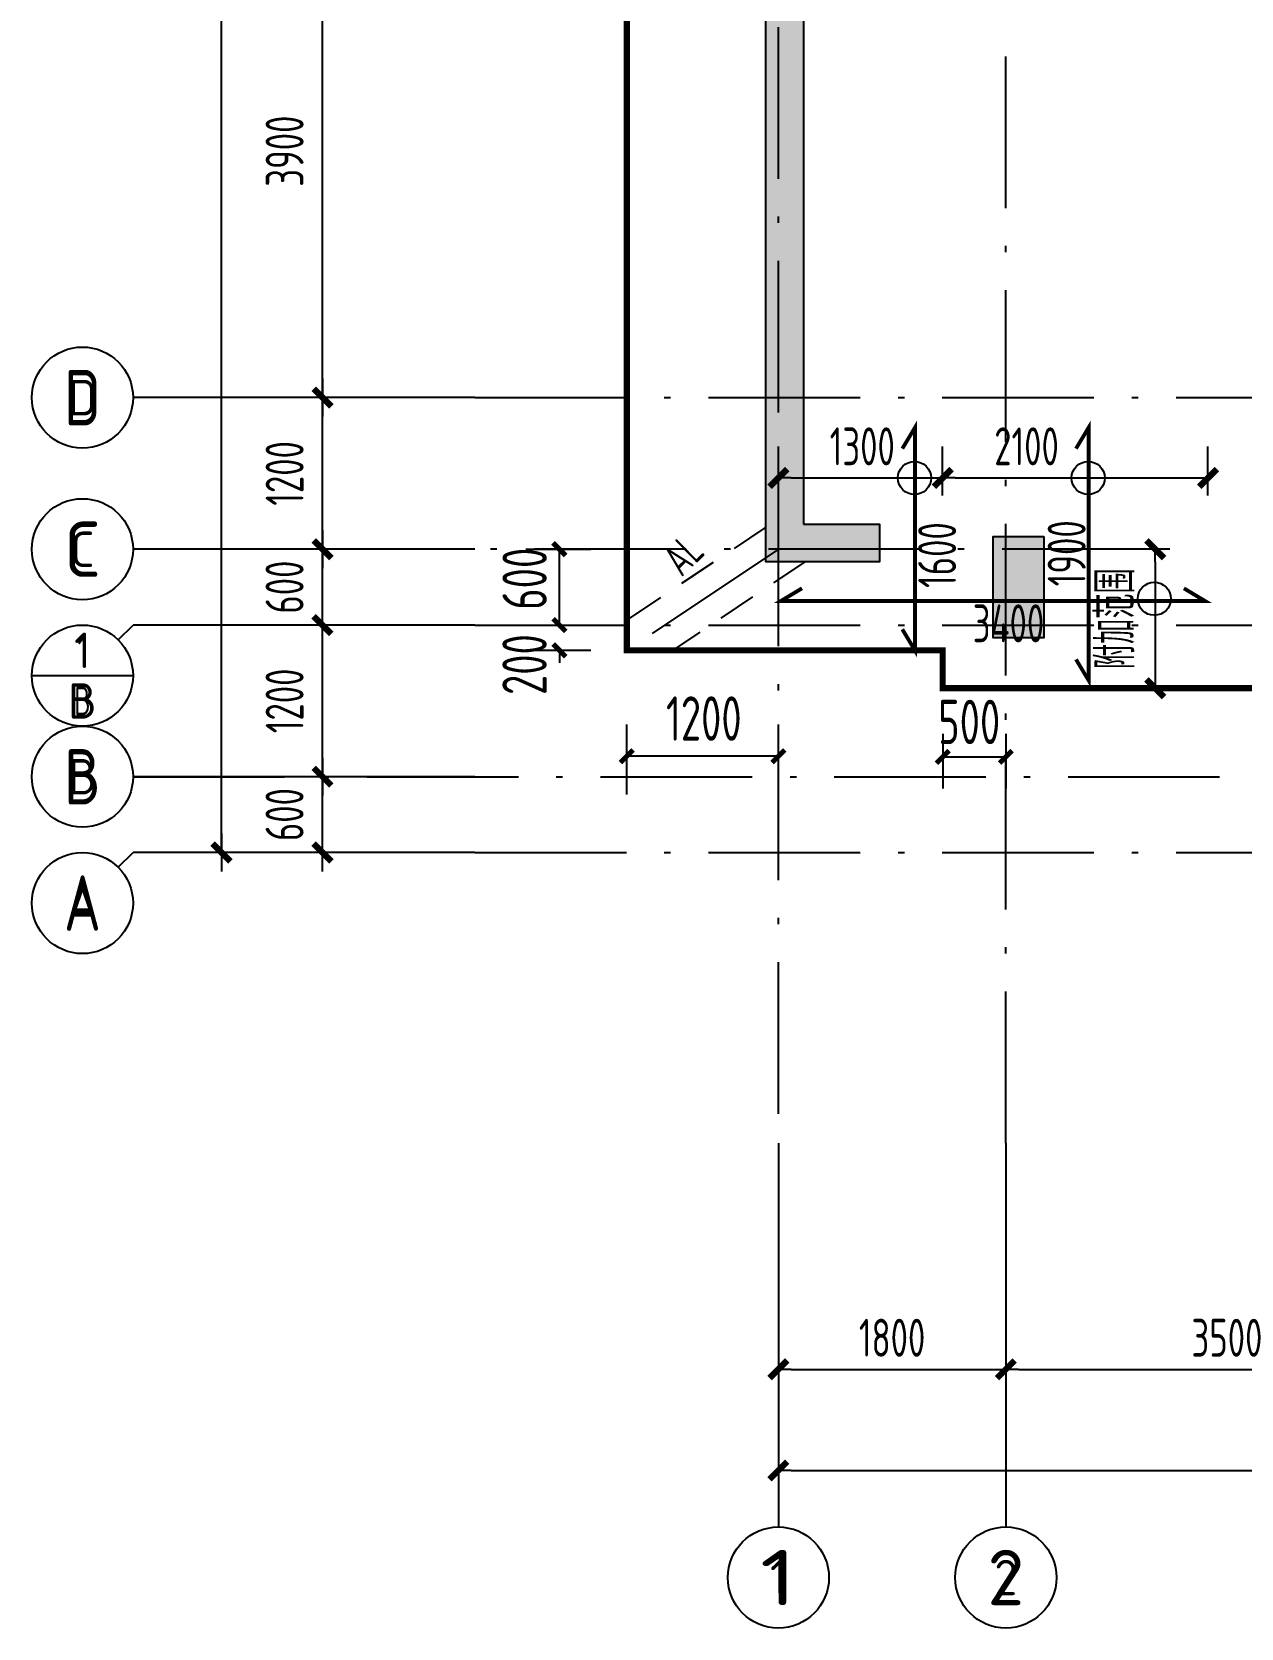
# Model space of a CAD drawing. Extents: x 627893 to 789462, y -407363 to 145317.
# Drawn here: x 663888 to 673458, y -66292 to -53661 of the extents above; entities that cross this region are included whole.
import ezdxf
from ezdxf.enums import TextEntityAlignment as Align

# ---------------------------------------------------------------- set-up
doc = ezdxf.new("R2010")
doc.units = 0
doc.header["$LTSCALE"] = 100
doc.linetypes.add('2', pattern=[18.5, 12, -3, 0.5, -3])
doc.linetypes.add('3', pattern=[5, 3, -2])
doc.layers.get('0').update_dxf_attribs({"linetype": 'CONTINUOUS'})
doc.layers.get('Defpoints').update_dxf_attribs({"linetype": 'CONTINUOUS'})
for name, color, linetype in [('1508', 2, 'CONTINUOUS'), ('AXIS', 3, 'CONTINUOUS'), ('AXIS_TEXT', 7, 'CONTINUOUS'), ('DIM', 3, 'CONTINUOUS'), ('dim-wall', 7, 'CONTINUOUS'), ('dote', 253, 'CONTINUOUS'), ('HATCH', 254, 'CONTINUOUS'), ('THIN', 7, 'CONTINUOUS'), ('板底钢筋', 24, 'CONTINUOUS'), ('柱', 2, 'CONTINUOUS'), ('梁__实线', 4, 'CONTINUOUS'), ('楼板负筋文字', 7, 'CONTINUOUS'), ('砼墙', 3, 'CONTINUOUS')]:
    doc.layers.add(name, color=color, linetype=linetype)
doc.styles.add('_TCH_AXIS', font='tssdeng.shx', dxfattribs={"width": 0.7, "bigfont": 'tssdchn.shx'})
doc.styles.add('CADReader_TextStyle', font='tssdeng.shx', dxfattribs={"height": 0.2, "bigfont": 'gbcbig.shx'})
doc.styles.add('COMPLEX', font='tssdeng.shx', dxfattribs={"width": 0.7, "bigfont": 'tssdchn.shx'})
doc.styles.add('dim_font', font='tssdeng.shx', dxfattribs={"width": 0.7, "bigfont": 'tssdchn.shx'})
doc.styles.add('Jgcad-DIM', font='tssdeng.shx', dxfattribs={"width": 0.7, "bigfont": 'tssdchn.shx'})
doc.styles.get("Standard").update_dxf_attribs({"font": 'tssdeng.shx', "width": 0.7, "bigfont": 'tssdchn.shx'})
doc.styles.add('TSSD_Dimension', font='Tssdeng.shx', dxfattribs={"width": 0.7, "bigfont": 'tssdchn.shx'})
doc.styles.add('TSSD_Num', font='Tssdeng.shx', dxfattribs={"width": 0.7, "bigfont": 'hztxt.shx'})
doc.dimstyles.new('DIMN', dxfattribs={"dimtxt": 300, "dimasz": 1, "dimexe": 250, "dimexo": 300, "dimgap": 150, "dimtad": 1, "dimdec": 0, "dimzin": 0, "dimdsep": 46, "dimtxsty": 'dim_font', "dimblk": '_DIMX', "dimcen": 0.09, "dimclrt": 7, "dimadec": 0, "dimazin": 0, "dimtfac": 1, "dimtdec": 0, "dimtix": 1, "dimtmove": 2, "dimatfit": 3, "dimldrblk": '_DIMX', "dimfxl": 250, "dimtolj": 1, "dimtzin": 0, "dimarcsym": 0})
doc.dimstyles.new('JGCAD_100_117', dxfattribs={"dimtxt": 351, "dimasz": 100, "dimexe": 250, "dimexo": 250, "dimgap": 100, "dimtad": 1, "dimdec": 0, "dimdsep": 46, "dimtxsty": 'Jgcad-DIM', "dimblk1": 'ARCHTICK', "dimblk2": 'ARCHTICK', "dimsah": 1, "dimcen": 0.09, "dimclre": 7, "dimclrt": 1, "dimadec": 3, "dimazin": 0, "dimtfac": 1, "dimtdec": 4, "dimtix": 1, "dimtofl": 0, "dimtmove": 2, "dimatfit": 3, "dimfxl": 1, "dimtolj": 1, "dimtzin": 0, "dimarcsym": 0})
doc.dimstyles.new('TSSD_100_100$0', dxfattribs={"dimtxt": 300, "dimasz": 100, "dimexe": 250, "dimexo": 250, "dimgap": 100, "dimtad": 1, "dimdec": 0, "dimzin": 0, "dimdsep": 46, "dimtxsty": 'TSSD_Dimension', "dimblk": '_TSDBK', "dimblk1": '_TSDBK', "dimblk2": '_TSDBK', "dimsah": 1, "dimcen": 0, "dimclrt": 7, "dimadec": 0, "dimazin": 0, "dimtfac": 1, "dimtdec": 0, "dimtix": 1, "dimtmove": 2, "dimatfit": 3, "dimldrblk": '_TSDBK', "dimfxl": 1, "dimtolj": 1, "dimtzin": 0, "dimarcsym": 0})

# ---------------------------------------------------------------- blocks, each defined once
blk = doc.blocks.new('_ArchTick')
at = {"color": 0, "linetype": 'ByBlock', "const_width": 0.4}
blk.add_lwpolyline([(-0.5, -0.5), (0.5, 0.5)], dxfattribs=at)
blk = doc.blocks.new('*D292')
at = {"layer": 'Defpoints', "color": 0}
for p in [(671097, -58967), (671596, -58967), (671596, -59398)]:
    blk.add_point(p, dxfattribs=at)
at = {"layer": 'dim-wall', "color": 7, "lineweight": -2}
for p, q in [((671097, -59217), (671097, -59648)), ((671596, -59217), (671596, -59648))]:
    blk.add_line(p, q, dxfattribs=at)
at = {"layer": 'dim-wall', "color": 0, "lineweight": -2}
blk.add_line((671097, -59398), (671596, -59398), dxfattribs=at)
at = {"layer": 'dim-wall', "color": 0, "lineweight": -2, "xscale": 100, "yscale": 100, "zscale": 100}
for p, rotation in [((671097, -59398), 180.0007662086228), ((671596, -59398), 0.0007662086228365438)]:
    blk.add_blockref('_ArchTick', p, dxfattribs=dict(at, rotation=rotation))
at = {"layer": 'dim-wall', "color": 1, "insert": (671306, -59122), "char_height": 351, "attachment_point": 5, "rotation": 0.0008, "style": 'Jgcad-DIM'}
blk.add_mtext('\\A1;500', dxfattribs=at)
blk = doc.blocks.new('*D293')
at = {"layer": 'Defpoints', "color": 0}
for p in [(667547, -58355), (668063, -58355), (667547, -58555)]:
    blk.add_point(p, dxfattribs=at)
at = {"layer": 'dim-wall', "color": 0, "lineweight": -2}
for p, q in [((668063, -58355), (668063, -58255)), ((668063, -58555), (668063, -58655))]:
    blk.add_line(p, q, dxfattribs=at)
at = {"layer": 'dim-wall', "color": 7, "lineweight": -2}
for p, q in [((667797, -58355), (668313, -58356)), ((667797, -58555), (668313, -58555))]:
    blk.add_line(p, q, dxfattribs=at)
at = {"layer": 'dim-wall', "color": 0, "lineweight": -2, "xscale": 100, "yscale": 100, "zscale": 100}
for p, rotation in [((668063, -58355), 269.9675994223521), ((668063, -58555), 89.96759942235218)]:
    blk.add_blockref('_ArchTick', p, dxfattribs=dict(at, rotation=rotation))
at = {"layer": 'dim-wall', "color": 1, "insert": (667787, -58668), "char_height": 351, "attachment_point": 5, "rotation": 89.9676, "style": 'Jgcad-DIM'}
blk.add_mtext('\\A1;200', dxfattribs=at)
blk = doc.blocks.new('_DIMX')
blk.add_line((-150, 0), (150, 0))
at = {"const_width": 50}
blk.add_lwpolyline([(-70, -70), (70, 70)], dxfattribs=at)
blk = doc.blocks.new('*D294')
at = {"layer": 'AXIS', "color": 0, "lineweight": -2}
for p, q in [((667093, -59555), (665938, -59555)), ((666188, -59554), (666188, -59553)), ((666188, -60155), (666188, -59555)), ((667093, -60155), (665938, -60155)), ((666188, -60156), (666188, -60157))]:
    blk.add_line(p, q, dxfattribs=at)
at = {"layer": 'Defpoints', "color": 0}
for p in [(666188, -59555), (667393, -59555), (667393, -60155)]:
    blk.add_point(p, dxfattribs=at)
at = {"layer": 'AXIS', "color": 0, "lineweight": -2}
for p, rotation in [((666188, -59555), 270), ((666188, -60155), 90)]:
    blk.add_blockref('_DIMX', p, dxfattribs=dict(at, rotation=rotation))
at = {"layer": 'AXIS', "color": 7, "insert": (665888, -59855), "char_height": 300, "attachment_point": 5, "rotation": 90, "style": 'dim_font'}
blk.add_mtext('\\A1;600', dxfattribs=at)
blk = doc.blocks.new('*D296')
at = {"layer": 'AXIS', "color": 0, "lineweight": -2}
for p, q in [((667093, -57755), (665938, -57755)), ((666188, -57754), (666188, -57753)), ((666188, -58355), (666188, -57755)), ((667093, -58355), (665938, -58355)), ((666188, -58356), (666188, -58357))]:
    blk.add_line(p, q, dxfattribs=at)
at = {"layer": 'Defpoints', "color": 0}
for p in [(666188, -57755), (667393, -57755), (667393, -58355)]:
    blk.add_point(p, dxfattribs=at)
at = {"layer": 'AXIS', "color": 0, "lineweight": -2}
for p, rotation in [((666188, -57755), 270), ((666188, -58355), 90)]:
    blk.add_blockref('_DIMX', p, dxfattribs=dict(at, rotation=rotation))
at = {"layer": 'AXIS', "color": 7, "insert": (665888, -58055), "char_height": 300, "attachment_point": 5, "rotation": 90, "style": 'dim_font'}
blk.add_mtext('\\A1;600', dxfattribs=at)
blk = doc.blocks.new('*D315')
at = {"layer": 'Defpoints', "color": 0}
for p in [(668596, -59393), (668596, -59945), (669796, -59945)]:
    blk.add_point(p, dxfattribs=at)
at = {"layer": 'dim-wall', "color": 7, "lineweight": -2}
for p, q in [((668596, -59695), (668596, -59143)), ((669796, -59695), (669796, -59143))]:
    blk.add_line(p, q, dxfattribs=at)
at = {"layer": 'dim-wall', "color": 0, "lineweight": -2}
blk.add_line((669796, -59393), (668596, -59393), dxfattribs=at)
at = {"layer": 'dim-wall', "color": 0, "lineweight": -2, "xscale": 100, "yscale": 100, "zscale": 100}
for p, rotation in [((668596, -59393), 179.9999951422672), ((669796, -59393), 359.9999951422672)]:
    blk.add_blockref('_ArchTick', p, dxfattribs=dict(at, rotation=rotation))
at = {"layer": 'dim-wall', "color": 1, "insert": (669206, -59095), "char_height": 351, "attachment_point": 5, "rotation": 360, "style": 'Jgcad-DIM'}
blk.add_mtext('\\A1;1200', dxfattribs=at)
blk = doc.blocks.new('*D316')
at = {"layer": 'Defpoints', "color": 0}
for p in [(667547, -57755), (668063, -57755), (667547, -58355)]:
    blk.add_point(p, dxfattribs=at)
at = {"layer": 'dim-wall', "color": 7, "lineweight": -2}
for p, q in [((667797, -57755), (668313, -57755)), ((667797, -58355), (668313, -58355))]:
    blk.add_line(p, q, dxfattribs=at)
at = {"layer": 'dim-wall', "color": 0, "lineweight": -2}
blk.add_line((668063, -58355), (668063, -57755), dxfattribs=at)
at = {"layer": 'dim-wall', "color": 0, "lineweight": -2, "xscale": 100, "yscale": 100, "zscale": 100}
for p, rotation in [((668063, -57755), 89.98580806386043), ((668063, -58355), 269.9858080638604)]:
    blk.add_blockref('_ArchTick', p, dxfattribs=dict(at, rotation=rotation))
at = {"layer": 'dim-wall', "color": 1, "insert": (667788, -57989), "char_height": 351, "attachment_point": 5, "rotation": 89.9858, "style": 'Jgcad-DIM'}
blk.add_mtext('\\A1;600', dxfattribs=at)
blk = doc.blocks.new('_TSDBK')
blk.add_line((-1, 0), (0, 0))
at = {"const_width": 0.5}
blk.add_lwpolyline([(-0.7, -0.7), (0.7, 0.7)], dxfattribs=at)
blk = doc.blocks.new('*D358')
at = {"layer": 'Defpoints', "color": 0}
for p in [(669796, -63801), (671596, -63801), (671596, -64245)]:
    blk.add_point(p, dxfattribs=at)
at = {"layer": 'DIM', "color": 0, "lineweight": -2}
for p, q in [((669796, -64051), (669796, -64495)), ((671596, -64051), (671596, -64495)), ((669896, -64245), (671496, -64245))]:
    blk.add_line(p, q, dxfattribs=at)
at = {"layer": 'DIM', "color": 0, "lineweight": -2, "xscale": 100, "yscale": 100, "zscale": 100, "rotation": 180}
blk.add_blockref('_TSDBK', (669796, -64245), dxfattribs=at)
at = {"layer": 'DIM', "color": 0, "lineweight": -2, "xscale": 100, "yscale": 100, "zscale": 100}
blk.add_blockref('_TSDBK', (671596, -64245), dxfattribs=at)
at = {"layer": 'DIM', "color": 7, "insert": (670696, -63995), "char_height": 300, "attachment_point": 5, "style": 'TSSD_Dimension'}
blk.add_mtext('\\A1;1800', dxfattribs=at)
blk = doc.blocks.new('*D359')
at = {"layer": 'Defpoints', "color": 0}
for p in [(671596, -63801), (675096, -63801), (675096, -64245)]:
    blk.add_point(p, dxfattribs=at)
at = {"layer": 'DIM', "color": 0, "lineweight": -2}
for p, q in [((671596, -64051), (671596, -64495)), ((675096, -64051), (675096, -64495)), ((671696, -64245), (674996, -64245))]:
    blk.add_line(p, q, dxfattribs=at)
at = {"layer": 'DIM', "color": 0, "lineweight": -2, "xscale": 100, "yscale": 100, "zscale": 100, "rotation": 180}
blk.add_blockref('_TSDBK', (671596, -64245), dxfattribs=at)
at = {"layer": 'DIM', "color": 0, "lineweight": -2, "xscale": 100, "yscale": 100, "zscale": 100}
blk.add_blockref('_TSDBK', (675096, -64245), dxfattribs=at)
at = {"layer": 'DIM', "color": 7, "insert": (673346, -63995), "char_height": 300, "attachment_point": 5, "style": 'TSSD_Dimension'}
blk.add_mtext('\\A1;3500', dxfattribs=at)
blk = doc.blocks.new('*D372')
at = {"layer": 'Defpoints', "color": 0}
for p in [(669796, -64601), (706196, -64601), (706196, -65045)]:
    blk.add_point(p, dxfattribs=at)
at = {"layer": 'DIM', "color": 0, "lineweight": -2}
for p, q in [((669796, -64851), (669796, -65295)), ((706196, -64851), (706196, -65295)), ((669896, -65045), (706096, -65045))]:
    blk.add_line(p, q, dxfattribs=at)
at = {"layer": 'DIM', "color": 0, "lineweight": -2, "xscale": 100, "yscale": 100, "zscale": 100, "rotation": 180}
blk.add_blockref('_TSDBK', (669796, -65045), dxfattribs=at)
at = {"layer": 'DIM', "color": 0, "lineweight": -2, "xscale": 100, "yscale": 100, "zscale": 100}
blk.add_blockref('_TSDBK', (706196, -65045), dxfattribs=at)
at = {"layer": 'DIM', "color": 7, "insert": (687996, -64795), "char_height": 300, "attachment_point": 5, "style": 'TSSD_Dimension'}
blk.add_mtext('\\A1;36400', dxfattribs=at)
blk = doc.blocks.new('*D376')
at = {"layer": 'Defpoints', "color": 0}
for p in [(673144, -57755), (672779, -58855), (673144, -58855)]:
    blk.add_point(p, dxfattribs=at)
at = {"layer": 'dim-wall', "color": 0, "lineweight": -2}
for p, q in [((672894, -57755), (672529, -57755)), ((672779, -57855), (672779, -58755)), ((672894, -58855), (672529, -58855))]:
    blk.add_line(p, q, dxfattribs=at)
at = {"layer": 'dim-wall', "color": 0, "lineweight": -2, "xscale": 100, "yscale": 100, "zscale": 100}
for p, rotation in [((672779, -57755), 90), ((672779, -58855), 270)]:
    blk.add_blockref('_TSDBK', p, dxfattribs=dict(at, rotation=rotation))
at = {"layer": 'dim-wall', "color": 7, "insert": (672463, -58305), "char_height": 300, "attachment_point": 5, "rotation": 90, "style": 'TSSD_Dimension'}
blk.add_mtext('\\A1;\\A1;\\A1;\\A1;\\A1;\\A1;\\A1;附加范围', dxfattribs=at)
blk = doc.blocks.new('*D377')
at = {"layer": 'Defpoints', "color": 0}
for p in [(671096, -57191), (669796, -57581), (671096, -57581)]:
    blk.add_point(p, dxfattribs=at)
at = {"layer": 'dim-wall', "color": 0, "lineweight": -2}
for p, q in [((669796, -57331), (669796, -56941)), ((671096, -57331), (671096, -56941)), ((669896, -57191), (670996, -57191))]:
    blk.add_line(p, q, dxfattribs=at)
at = {"layer": 'dim-wall', "color": 0, "lineweight": -2, "xscale": 100, "yscale": 100, "zscale": 100, "rotation": 180}
blk.add_blockref('_TSDBK', (669796, -57191), dxfattribs=at)
at = {"layer": 'dim-wall', "color": 0, "lineweight": -2, "xscale": 100, "yscale": 100, "zscale": 100}
blk.add_blockref('_TSDBK', (671096, -57191), dxfattribs=at)
at = {"layer": 'dim-wall', "color": 7, "insert": (670460, -56941), "char_height": 300, "attachment_point": 5, "style": 'TSSD_Dimension'}
blk.add_mtext('\\A1;1300', dxfattribs=at)
blk = doc.blocks.new('*D242')
at = {"layer": 'Defpoints', "color": 0}
for p in [(673196, -57191), (671096, -57581), (673196, -57581)]:
    blk.add_point(p, dxfattribs=at)
at = {"layer": 'dim-wall', "color": 0, "lineweight": -2}
for p, q in [((671096, -57331), (671096, -56941)), ((673196, -57331), (673196, -56941)), ((671196, -57191), (673096, -57191))]:
    blk.add_line(p, q, dxfattribs=at)
at = {"layer": 'dim-wall', "color": 0, "lineweight": -2, "xscale": 100, "yscale": 100, "zscale": 100, "rotation": 180}
blk.add_blockref('_TSDBK', (671096, -57191), dxfattribs=at)
at = {"layer": 'dim-wall', "color": 0, "lineweight": -2, "xscale": 100, "yscale": 100, "zscale": 100}
blk.add_blockref('_TSDBK', (673196, -57191), dxfattribs=at)
at = {"layer": 'dim-wall', "color": 7, "insert": (671760, -56941), "char_height": 300, "attachment_point": 5, "style": 'TSSD_Dimension'}
blk.add_mtext('\\A1;2100', dxfattribs=at)
blk = doc.blocks.new('_AXISO')
blk.add_circle((0, 0), 0.5)
at = {"layer": 'AXIS_TEXT', "style": 'COMPLEX', "width": 1.041667}
blk.add_attdef('A', text='', height=0.56, dxfattribs=at).set_placement((-0.25, -0.28), (0.25, -0.28), align=Align.FIT)
blk = doc.blocks.new('ts_idx')
at = {"color": 0, "linetype": 'ByBlock', "lineweight": -2}
blk.add_line((-0.5, 0), (0.5, 0), dxfattribs=at)
blk.add_circle((0, 0), 0.5, dxfattribs=at)
at = {"color": 0, "linetype": 'ByBlock', "lineweight": -2, "style": 'TSSD_Num', "width": 0.7}
for tag, p in [('1', (0, 0.25)), ('A', (0, -0.25))]:
    blk.add_attdef(tag, text='', height=0.286, dxfattribs=at).set_placement(p, align=Align.MIDDLE_CENTER)

msp = doc.modelspace()

# ---------------------------------------------------------------- hatches: boundary and pattern name
at = {"layer": 'HATCH'}
h = msp.add_hatch(color=254, dxfattribs=at)
h.paths.add_polyline_path([(669996.1, -57555.7), (670596.1, -57555.7), (670596.1, -57855.7), (669696.1, -57855.7), (669696.1, -52555.7), (670496.1, -52555.7), (671096.1, -52555.7), (671696.1, -52555.7), (671696.1, -53355.7), (671396.1, -53355.7), (671396.1, -52855.7), (671096.1, -52855.7), (670496.1, -52855.7), (669996.1, -52855.7)])
h.paths.add_polyline_path([(698396.2, -49754.8), (698096.2, -49754.8), (697996.2, -49754.8), (697996.2, -49354.8), (698096.2, -49354.8), (698096.2, -46855.3), (697596.2, -46855.3), (697596.2, -46555.3), (698096.2, -46555.3), (698096.1, -45955.6), (698896.2, -45955.5), (698896.2, -46255.5), (698396.1, -46255.6)])
h.paths.add_polyline_path([(683696, -51055.6), (684496, -51055.6), (684496, -54255.3), (684196, -54255.3), (684196, -51355.5), (683696, -51355.3)])
h.paths.add_polyline_path([(685496, -51055.3), (686596.1, -51055.3), (686596.1, -51355.3), (685796, -51355.3), (685796, -51955.5), (688696.1, -51955.4), (691396.3, -51955.4), (691396.3, -51355.3), (690596.1, -51355.3), (690596.1, -51055.3), (691696.3, -51055.3), (691696.3, -52255.4), (688696.1, -52255.4), (688696.1, -56655.5), (688496.1, -56655.5), (688496.1, -52255.4), (685496, -52255.5)])
h.paths.add_polyline_path([(682096.1, -47055.6), (681596.1, -47055.6), (681596.1, -46555.6), (682096.1, -46555.6)])
h.paths.add_polyline_path([(673446.1, -49855.1), (672896.1, -49855.3), (672896.1, -52755.7), (672596.1, -52755.7), (672596.1, -49555.3), (673446.1, -49555.1)])
h.paths.add_polyline_path([(692696.2, -51055.3), (693496.3, -51055.3), (693496.3, -51355.3), (692996.2, -51355.3), (692996.2, -54255), (692696.2, -54255)])
h.paths.add_polyline_path([(695096.1, -47055.4), (695096.1, -46555.4), (695596.1, -46555.4), (695596.1, -47055.4)])
h.paths.add_polyline_path([(679196.1, -49355.2), (679196.1, -49755.1), (679096.1, -49755.1), (678246.1, -49755.1), (678246.1, -49455.2), (678796.1, -49455.2), (678796.1, -46855.3), (678096.1, -46855.3), (678096.1, -46555.3), (679096.1, -46555.3), (679096.1, -49355.2)])
h.paths.add_polyline_path([(686096.1, -49155.3), (686096.1, -46555.8), (688696.1, -46555.5), (691096.1, -46555.7), (691096.1, -49155.3), (690396.1, -49155.3), (690396.1, -48955.3), (690896.1, -48955.3), (690896.1, -46755.3), (688696.1, -46755.5), (688696.1, -48955.3), (689296.1, -48955.3), (689296.1, -49155.3), (688696.1, -49155.3), (687896.1, -49155.3), (687896.1, -48955.3), (688496.1, -48955.3), (688496.1, -46755.5), (686296.1, -46755.3), (686296.1, -48955.3), (686796.1, -48955.3), (686796.1, -49155.3)])
h.paths.add_polyline_path([(684196.1, -46955.3), (684196.1, -46555.3), (684696.1, -46555.3), (684696.1, -43855.5), (685696.1, -43855.5), (685696.1, -44055.5), (684896.1, -44055.5), (684896.1, -46555.3), (684896.1, -46955.3)])
h.paths.add_polyline_path([(680496, -51055.3), (680496, -51355.3), (679096.1, -51355.3), (679096.1, -56655.7), (677696.1, -56655.7), (677696.1, -56355.7), (678796.1, -56355.7), (678795.9, -51055.3)])
h.paths.add_polyline_path([(682596, -54055.3), (682596, -54355.3), (680696, -54355.3), (680696, -55255.6), (680396, -55255.6), (680396, -54055.3)])
h.paths.add_polyline_path([(680696, -56455.6), (680696, -59955.1), (681246.2, -59955.1), (681246.1, -60255.3), (680396, -60255.1), (680396, -56455.6)])
h.paths.add_polyline_path([(687196.1, -56355.5), (687496.1, -56355.5), (687496.1, -59655.5), (686446.1, -59655.5), (686446.1, -59355.5), (687196.1, -59355.5)])
h.paths.add_polyline_path([(675796.1, -49555.3), (675796.1, -52355.6), (675796.1, -52755.6), (674996.1, -52755.6), (674996.1, -52355.6), (675496.1, -52355.6), (675496.1, -49855.2), (674946.2, -49855), (674946.2, -49555)])
h.paths.add_polyline_path([(676296.1, -46855.5), (675896.1, -46855.3), (675896.1, -47355.3), (675596.1, -47355.3), (675596.1, -46555.3), (676296.2, -46555.5)])
h.paths.add_polyline_path([(692296.1, -46955.3), (692296.1, -46555.3), (692296.1, -44055.5), (691496.1, -44055.5), (691496.1, -43855.5), (692496.1, -43855.5), (692496.1, -46555.3), (692996.1, -46555.3), (692996.1, -46955.3)])
h.paths.add_polyline_path([(689696.1, -56355.5), (689996.1, -56355.5), (689996.1, -59355.5), (690746.1, -59355.5), (690746.1, -59655.5), (689696.1, -59655.5)])
h.paths.add_polyline_path([(683896, -58655.1), (683896, -59355.6), (684646, -59355.5), (684646, -59655.5), (683896, -59655.6), (683896, -60255.1), (683046, -60255.2), (683046, -59955.1), (683596, -59955.1), (683596, -59455.6), (683596, -58655.1)])
h.paths.add_polyline_path([(675596.1, -56355.7), (675596.1, -56655.7), (675196.1, -56655.7), (675196.1, -58455.6), (674246.1, -58455.7), (674246.1, -58155.7), (674896.1, -58155.6), (674896.1, -56355.7)])
h.paths.add_polyline_path([(694596.3, -54055.3), (696796.3, -54055.3), (696796.3, -55255.6), (696496.3, -55255.6), (696496.3, -54355.3), (694596.3, -54355.3)])
h.paths.add_polyline_path([(696696.3, -51055.3), (698396.1, -51055.3), (698396.2, -54555.3), (699496.1, -54555.3), (699496.1, -54855.3), (698096.2, -54855.3), (698096.1, -51355.3), (696696.3, -51355.3)])
h.paths.add_polyline_path([(693296.3, -58655), (693596.3, -58655), (693596.3, -59455.5), (693596.3, -59955), (694146.3, -59955.1), (694146.3, -60255), (693296.3, -60255), (693296.3, -59655.5), (692546.3, -59655.5), (692546.3, -59355.5), (693296.3, -59355.5)])
h.paths.add_polyline_path([(671896.1, -57655.7), (671896.1, -58455.7), (671496.1, -58455.7), (671496.1, -57655.7)])
h.paths.add_polyline_path([(696496.3, -56455.6), (696796, -56455.6), (696796.3, -60255.3), (695946.2, -60255.3), (695946.1, -59955.3), (696496.3, -59955.3)])
h.paths.add_polyline_path([(701596.1, -54555.3), (702296.1, -54555.3), (702296.1, -56355.4), (702946.1, -56355.4), (702946.1, -56655.4), (701996.1, -56655.4), (701996.1, -54855.3), (701596.1, -54855.3)])
h.paths.add_polyline_path([(701996.1, -49354.8), (702496.1, -49354.8), (702496.1, -45955.4), (703346.1, -45955.4), (703346.1, -46255.4), (702796.1, -46255.4), (702796.1, -49354.8), (702796.1, -49754.8), (701996.1, -49754.8)])
h.paths.add_polyline_path([(704846.1, -46255.4), (704846.1, -45955.4), (705696.2, -45955.3), (705696.2, -48955.3), (706296.1, -48955.3), (706296.1, -49655.3), (705996.1, -49655.3), (705996.1, -49255.3), (705396.2, -49255.3), (705396.2, -46255.3)])
h.paths.add_polyline_path([(705396.2, -52455.5), (705996.1, -52455.4), (705996.1, -52055.4), (706296.1, -52055.4), (706296.1, -52755.5), (705696.2, -52755.5), (705696.2, -56655.3), (704746.1, -56655.3), (704746.1, -56355.3), (705396.2, -56355.3)])

# ---------------------------------------------------------------- linework, layer by layer
at = {"layer": '1508', "const_width": 50}
msp.add_lwpolyline([(683196.2, -46205.5), (675196.2, -46205.5), (675196.2, -48704.5), (671496.2, -48705.2), (671496.2, -51555.2), (668596.2, -51555.5), (668596.2, -58555.2), (671096.2, -58555.2), (671096.2, -58855.2), (676196.2, -58855.1), (676196.2, -57705.2), (679196, -57705.1), (679196, -61704.4), (684296, -61704.6)], dxfattribs=at)
at = {"layer": 'AXIS'}
for p, q in [((667393.4, -56555.2), (664688.4, -56555.2)), ((667393.4, -57755.2), (664688.4, -57755.2)), ((664571.2, -58472.3), (664688.4, -58355.2)), ((667393.4, -58355.2), (664688.4, -58355.2)), ((667393.4, -59555.2), (664688.4, -59555.2)), ((664571.2, -60272.3), (664688.4, -60155.2)), ((667393.4, -60155.2), (664688.4, -60155.2)), ((669796.2, -62455.2), (669796.2, -65492.4)), ((671596.2, -62455.2), (671596.2, -65492.4))]:
    msp.add_line(p, q, dxfattribs=at)
at = {"layer": 'AXIS', "linetype": 'Continuous'}
msp.add_lwpolyline([(663888.4, -58755.2), (664688.4, -58755.2)], dxfattribs=at)
for centre in [(664288.4, -56555.2), (664288.4, -57755.2), (664288.4, -58755.2), (664288.4, -59555.2), (664288.4, -60555.2), (669796.2, -65892.4), (671596.2, -65892.4)]:
    msp.add_circle(centre, 400, dxfattribs=at)
at = {"layer": 'dim-wall', "ltscale": 30}
for centre in [(670873.4, -57191.2), (672247.7, -57191.2), (672771, -58147)]:
    msp.add_circle(centre, 131.2, dxfattribs=at)
at = {"layer": 'dote', "color": 253, "linetype": '2'}
for p, q in [((669796.2, -62223), (669796.2, -41525.3)), ((671596.2, -62455.2), (671596.2, -41525.3)), ((667393.4, -56555.2), (708360.5, -56555.2)), ((672767, -57755.7), (667393.4, -57755.2)), ((669796.2, -57755.4), (668596.2, -58555.2)), ((667393.4, -58355.2), (680496, -58355.6)), ((664688.4, -59556.1), (708360.5, -59555.2)), ((667393.4, -60155.2), (683796, -60155.3))]:
    msp.add_line(p, q, dxfattribs=at)
at = {"layer": '板底钢筋', "const_width": 30}
for points in [[(670777, -58389), (670877, -58555.7), (670877, -56792.3), (670777, -56958.9)], [(672151.4, -58627), (672251.4, -58793.6), (672251.4, -56792.3), (672151.4, -56958.9)], [(669983.2, -58064.5), (669816.5, -58164.5), (673172, -58164.5), (673005.3, -58064.5)]]:
    msp.add_lwpolyline(points, dxfattribs=at)
at = {"layer": '柱'}
msp.add_lwpolyline([(671896.1, -57655.7), (671896.1, -58455.7), (671496.1, -58455.7), (671496.1, -57655.7)], close=True, dxfattribs=at)
at = {"layer": '梁__实线', "linetype": '3'}
for p, q in [((669696.1, -57581.7), (668596.2, -58314.9)), ((670006.3, -57855.7), (668956.8, -58555.2))]:
    msp.add_line(p, q, dxfattribs=at)
at = {"layer": '砼墙'}
msp.add_lwpolyline([(669996.1, -57555.7), (670596.1, -57555.7), (670596.1, -57855.7), (669696.1, -57855.7), (669696.1, -52555.7), (670496.1, -52555.7), (671096.1, -52555.7), (671696.1, -52555.7), (671696.1, -53355.7), (671396.1, -53355.7), (671396.1, -52855.7), (671096.1, -52855.7), (670496.1, -52855.7), (669996.1, -52855.7)], close=True, dxfattribs=at)

# ---------------------------------------------------------------- block references
at = {"layer": 'AXIS'}
ref = msp.add_blockref('_AXISO', (664288.4, -56555.2), dxfattribs=dict(at, xscale=800, yscale=800, zscale=800))
ref.add_attrib('A', 'D', dxfattribs={"layer": 'AXIS_TEXT', "height": 438.4, "style": '_TCH_AXIS'}).set_placement((664142.2, -56774.4), (664434.5, -56774.4), align=Align.FIT)
ref = msp.add_blockref('_AXISO', (664288.4, -57755.2), dxfattribs=dict(at, xscale=800, yscale=800, zscale=800))
ref.add_attrib('A', 'C', dxfattribs={"layer": 'AXIS_TEXT', "height": 438.4, "style": '_TCH_AXIS', "width": 0.933333}).set_placement((664142.2, -57974.4), (664434.5, -57974.4), align=Align.FIT)
at = {"layer": 'AXIS', "xscale": 800, "yscale": 800, "zscale": 800}
msp.add_blockref('_AXISO', (664288.4, -58755.2), dxfattribs=at)
at = {"layer": 'AXIS'}
ref = msp.add_blockref('ts_idx', (664288.4, -58755.2), dxfattribs=dict(at, xscale=800, yscale=800, zscale=800))
ref.add_attrib('1', '1', dxfattribs={"layer": 'THIN', "height": 228.6, "style": 'TSSD_Num', "width": 0.7}).set_placement((664288.4, -58555.2), align=Align.MIDDLE_CENTER)
ref.add_attrib('10', 'B', dxfattribs={"layer": 'THIN', "height": 228.6, "style": 'TSSD_Num', "width": 0.7}).set_placement((664288.4, -58955.2), align=Align.MIDDLE_CENTER)
ref = msp.add_blockref('_AXISO', (664288.4, -59555.2), dxfattribs=dict(at, xscale=800, yscale=800, zscale=800))
ref.add_attrib('A', 'B', dxfattribs={"layer": 'AXIS_TEXT', "height": 438.4, "style": '_TCH_AXIS'}).set_placement((664142.2, -59774.4), (664434.5, -59774.4), align=Align.FIT)
ref = msp.add_blockref('_AXISO', (664288.4, -60555.2), dxfattribs=dict(at, xscale=800, yscale=800, zscale=800))
ref.add_attrib('A', 'A', dxfattribs={"layer": 'AXIS_TEXT', "height": 438.4, "style": '_TCH_AXIS', "width": 0.875}).set_placement((664142.2, -60774.4), (664434.5, -60774.4), align=Align.FIT)
ref = msp.add_blockref('_AXISO', (669796.2, -65892.4), dxfattribs=dict(at, xscale=800, yscale=800, zscale=800))
ref.add_attrib('A', '1', dxfattribs={"layer": 'AXIS_TEXT', "height": 438.4, "style": '_TCH_AXIS', "width": 2.8}).set_placement((669650, -66111.6), (669942.3, -66111.6), align=Align.FIT)
ref = msp.add_blockref('_AXISO', (671596.2, -65892.4), dxfattribs=dict(at, xscale=800, yscale=800, zscale=800))
ref.add_attrib('A', '2', dxfattribs={"layer": 'AXIS_TEXT', "height": 438.4, "style": '_TCH_AXIS'}).set_placement((671450, -66111.6), (671742.3, -66111.6), align=Align.FIT)

# ---------------------------------------------------------------- texts
at = {"layer": 'AXIS', "color": 7, "style": 'CADReader_TextStyle'}
for s, p in [('D', (664288.4, -56555.2)), ('C', (664288.4, -57755.2)), ('1', (664288.4, -58555.2)), ('B', (664288.4, -58955.2)), ('B', (664288.4, -59555.2)), ('A', (664288.4, -60555.2)), ('1', (669796.2, -65892.4)), ('2', (671596.2, -65892.4))]:
    msp.add_text(s, height=280, dxfattribs=at).set_placement(p, align=Align.MIDDLE)
at = {"layer": '梁__实线', "width": 0.7}
msp.add_text('AL', height=250, rotation=44.13773, dxfattribs=at).set_placement((669030, -57980.2))
at = {"layer": '楼板负筋文字', "color": 6, "width": 0.7}
for s, p in [('1600', (671202.3, -58061.6)), ('1900', (672227.6, -58048.5))]:
    msp.add_text(s, height=300, rotation=90, dxfattribs=at).set_placement(p)
msp.add_text('3400', height=300, dxfattribs=at).set_placement((671334, -58491.7))

# ---------------------------------------------------------------- dimensions: what is measured, and where the dimension line sits
at = {"layer": 'AXIS'}
for p1, p2 in [((666593.4, -60155.2), (666593.4, -43955.2)), ((667393.4, -56555.2), (667393.4, -52655.2)), ((667393.4, -57755.2), (667393.4, -56555.2)), ((667393.4, -59555.2), (667393.4, -58355.2))]:
    msp.add_aligned_dim(p1=p1, p2=p2, distance=1205, dimstyle='DIMN', dxfattribs=at).render()
for p1, p2, picture, middle in [((667393.4, -58355.2), (667393.4, -57755.2), '*D296', (665888.4, -58055.2)), ((667393.4, -60155.2), (667393.4, -59555.2), '*D294', (665888.4, -59855.2))]:
    dim = msp.add_aligned_dim(p1=p1, p2=p2, distance=1205, dimstyle='DIMN', dxfattribs=at)
    dim.commit()
    dim.dimension.update_dxf_attribs({"geometry": picture, "text_midpoint": middle})
at = {"layer": 'DIM'}
for p1, p2, picture, middle in [((669796.2, -63801.3), (671596.2, -63801.3), '*D358', (670696.2, -63995.1)), ((669796.2, -64601.3), (706196.2, -64601.3), '*D372', (687996.2, -64795.1))]:
    dim = msp.add_aligned_dim(p1=p1, p2=p2, distance=-443.8, dimstyle='TSSD_100_100$0', dxfattribs=at)
    dim.commit()
    dim.dimension.update_dxf_attribs({"geometry": picture, "text_midpoint": middle})
dim = msp.add_linear_dim(base=(675096.2, -64245.1), p1=(671596.2, -63801.3), p2=(675096.2, -63801.3), angle=180, dimstyle='TSSD_100_100$0', dxfattribs=at)
dim.commit()
dim.dimension.update_dxf_attribs({"geometry": '*D359', "text_midpoint": (673346.2, -63995.1)})
at = {"layer": 'dim-wall', "ltscale": 30}
for base, p1, p2, picture, middle in [((671096.2, -57191.2), (669796.2, -57581.5), (671096.2, -57581.5), '*D377', (670459.9, -56941.2)), ((673196.3, -57191.2), (671096.2, -57581.5), (673196.3, -57581.5), '*D242', (671759.9, -56941.2))]:
    dim = msp.add_linear_dim(base=base, p1=p1, p2=p2, angle=0, dimstyle='TSSD_100_100$0', dxfattribs=at)
    dim.commit()
    dim.dimension.update_dxf_attribs({"geometry": picture, "text_midpoint": middle, "dimtype": 161})
at = {"layer": 'dim-wall'}
for base, p1, p2, angle, picture, middle in [((668063.2, -57755.3), (667546.9, -58355.2), (667547, -57755.2), 89.98581, '*D316', (667787.5, -57989.4)), ((668063, -58355.5), (667546.8, -58554.9), (667546.9, -58355.2), 89.9676, '*D293', (667787.4, -58668.5)), ((668596.2, -59393.2), (669796.2, -59944.7), (668596.2, -59944.7), 180, '*D315', (669206.1, -59094.7)), ((671596.2, -59397.6), (671096.5, -58967.3), (671596.2, -58967.2), 0.00077, '*D292', (671305.9, -59122.1))]:
    dim = msp.add_linear_dim(base=base, p1=p1, p2=p2, angle=angle, dimstyle='JGCAD_100_117', dxfattribs=at)
    dim.commit()
    dim.dimension.update_dxf_attribs({"geometry": picture, "text_midpoint": middle, "dimtype": 161})
at = {"layer": 'dim-wall', "ltscale": 30}
dim = msp.add_linear_dim(base=(672778.6, -58855.2), p1=(673144.3, -57754.7), p2=(673144.3, -58855.2), angle=270, text='\\A1;\\A1;\\A1;\\A1;\\A1;\\A1;附加范围', dimstyle='TSSD_100_100$0', dxfattribs=at)
dim.commit()
dim.dimension.update_dxf_attribs({"geometry": '*D376', "text_midpoint": (672463.2, -58304.9), "dimtype": 161})

doc.saveas('drawing.dxf')
